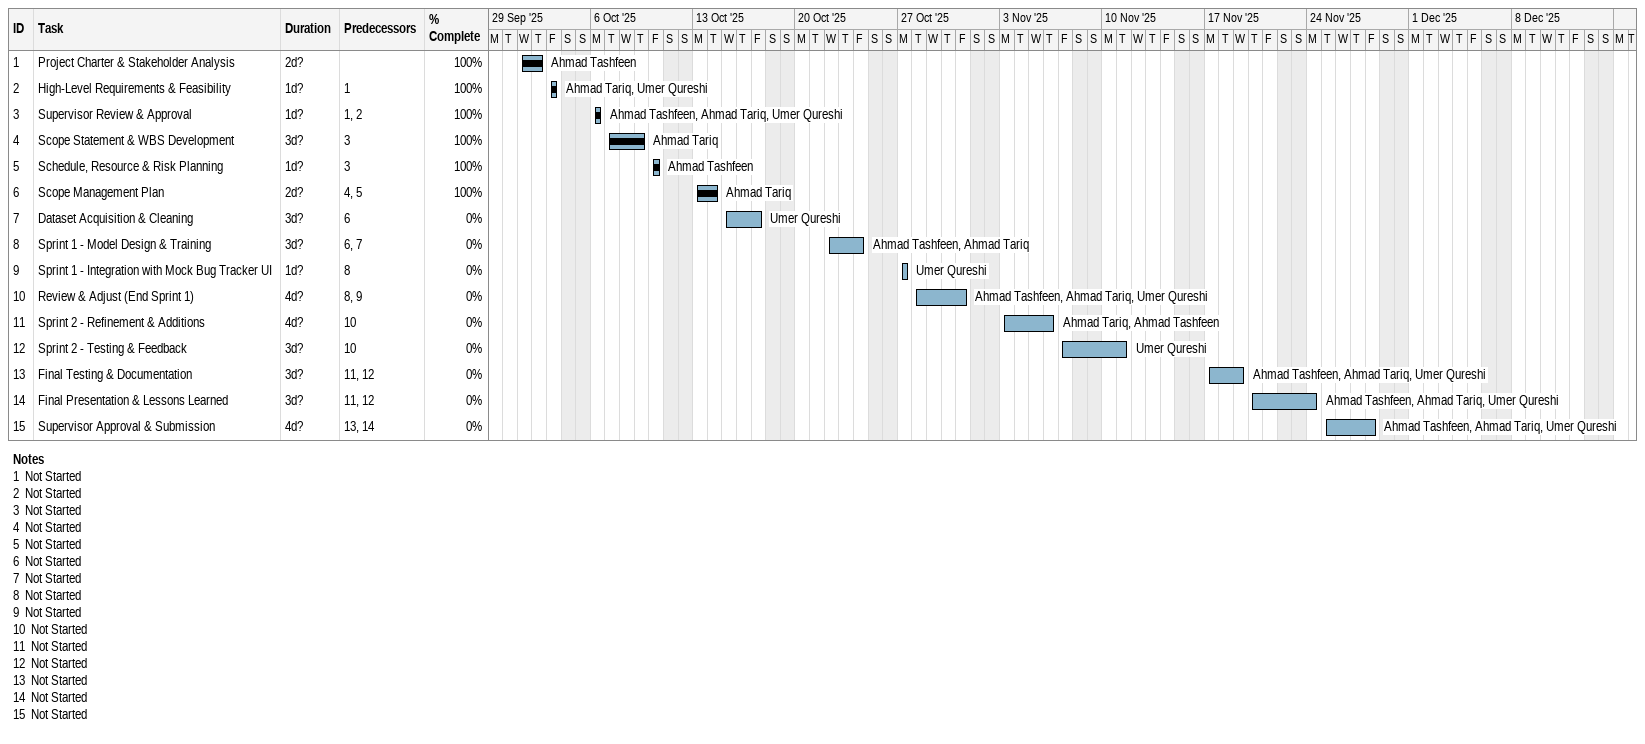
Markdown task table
| ID | Task | Duration | Start | Finish | Predecessors | Resources | % complete |
|---|---|---|---|---|---|---|---|
| 1 | Project Charter & Stakeholder Analysis | 2d? | 2025-10-01 | 2025-10-02 |  | Ahmad Tashfeen | 100 |
| 2 | High-Level Requirements & Feasibility | 1d? | 2025-10-03 | 2025-10-03 | 1 | Ahmad Tariq, Umer Qureshi | 100 |
| 3 | Supervisor Review & Approval | 1d? | 2025-10-06 | 2025-10-06 | 1, 2 | Ahmad Tashfeen, Ahmad Tariq, Umer Qureshi | 100 |
| 4 | Scope Statement & WBS Development | 3d? | 2025-10-07 | 2025-10-09 | 3 | Ahmad Tariq | 100 |
| 5 | Schedule, Resource & Risk Planning | 1d? | 2025-10-10 | 2025-10-10 | 3 | Ahmad Tashfeen | 100 |
| 6 | Scope Management Plan | 2d? | 2025-10-13 | 2025-10-14 | 4, 5 | Ahmad Tariq | 100 |
| 7 | Dataset Acquisition & Cleaning | 3d? | 2025-10-15 | 2025-10-17 | 6 | Umer Qureshi | 0 |
| 8 | Sprint 1 - Model Design & Training | 3d? | 2025-10-22 | 2025-10-24 | 6, 7 | Ahmad Tashfeen, Ahmad Tariq | 0 |
| 9 | Sprint 1 - Integration with Mock Bug Tracker UI | 1d? | 2025-10-27 | 2025-10-27 | 8 | Umer Qureshi | 0 |
| 10 | Review & Adjust (End Sprint 1) | 4d? | 2025-10-28 | 2025-10-31 | 8, 9 | Ahmad Tashfeen, Ahmad Tariq, Umer Qureshi | 0 |
| 11 | Sprint 2 - Refinement & Additions | 4d? | 2025-11-03 | 2025-11-06 | 10 | Ahmad Tariq, Ahmad Tashfeen | 0 |
| 12 | Sprint 2 - Testing & Feedback | 3d? | 2025-11-07 | 2025-11-11 | 10 | Umer Qureshi | 0 |
| 13 | Final Testing & Documentation | 3d? | 2025-11-17 | 2025-11-19 | 11, 12 | Ahmad Tashfeen, Ahmad Tariq, Umer Qureshi | 0 |
| 14 | Final Presentation & Lessons Learned | 3d? | 2025-11-20 | 2025-11-24 | 11, 12 | Ahmad Tashfeen, Ahmad Tariq, Umer Qureshi | 0 |
| 15 | Supervisor Approval & Submission | 4d? | 2025-11-25 | 2025-11-28 | 13, 14 | Ahmad Tashfeen, Ahmad Tariq, Umer Qureshi | 0 |

Notes
- 1: Not Started
- 2: Not Started
- 3: Not Started
- 4: Not Started
- 5: Not Started
- 6: Not Started
- 7: Not Started
- 8: Not Started
- 9: Not Started
- 10: Not Started
- 11: Not Started
- 12: Not Started
- 13: Not Started
- 14: Not Started
- 15: Not Started
